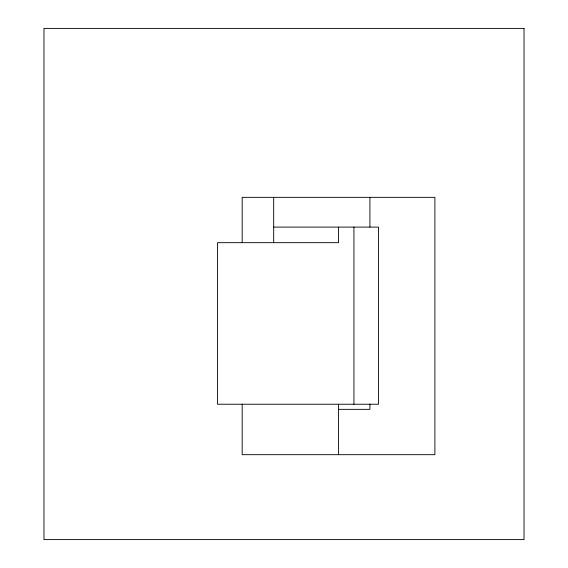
<?xml version="1.0" encoding="UTF-8"?>
<svg xmlns="http://www.w3.org/2000/svg" width="568" height="568" viewBox="0 0 568 568"><rect width="100%" height="100%" fill="white"/><g stroke="black" fill="none" stroke-linecap="round" stroke-linejoin="round"><path stroke-width="0.85" d="M273.684 227.101L378.544 227.101L378.544 404.238L217.572 404.238L217.572 242.671L338.542 242.671L338.542 227.101M338.542 409.35L369.924 409.35L369.924 404.047M369.924 197.344L369.924 227.101M353.935 227.101L353.935 404.238M338.542 404.238L338.542 454.684M273.684 197.344L273.684 242.671M242.181 242.671L242.181 197.344L434.896 197.344L434.896 454.684L242.181 454.684L242.181 404.104M524.023 28.4L43.977 28.4L43.977 539.6L524.023 539.6L524.023 28.4"/></g></svg>
